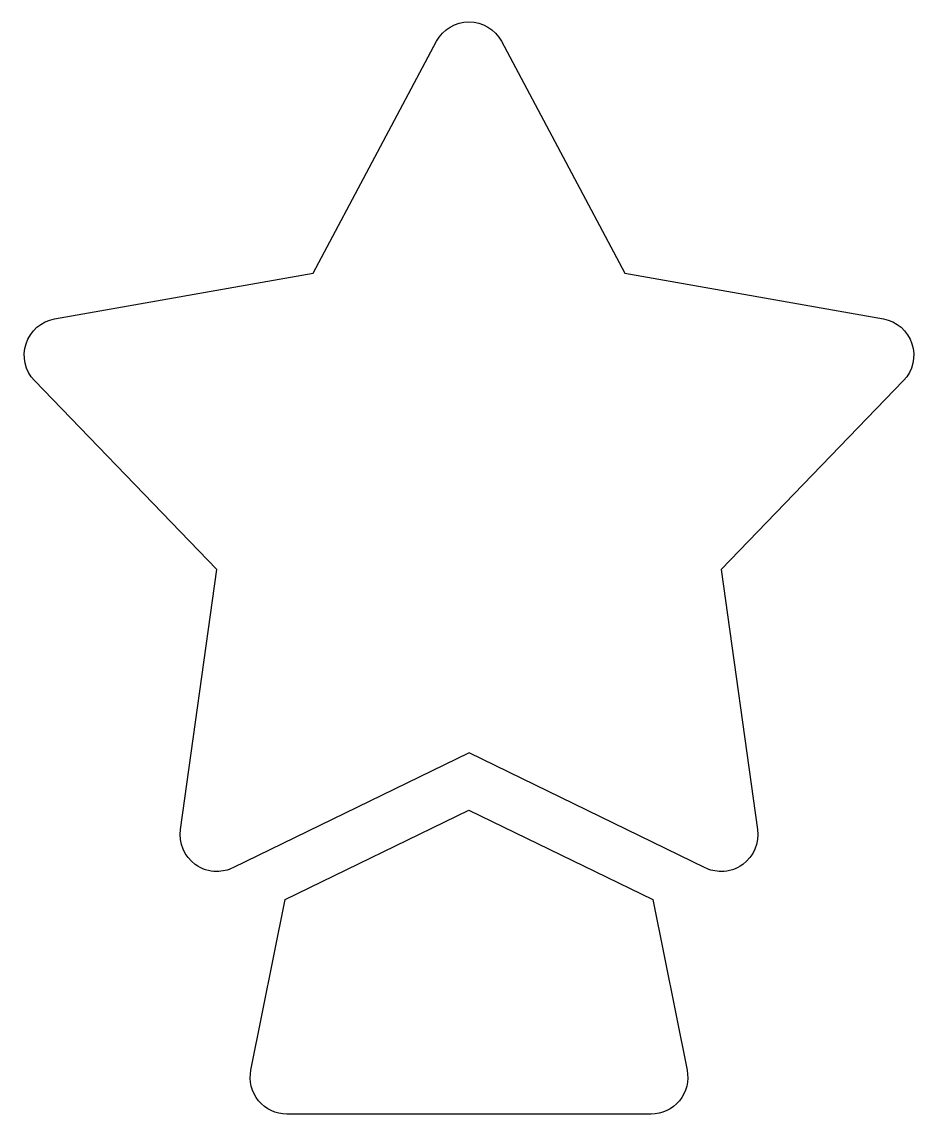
# Model space of a CAD drawing. Header units: centimetres. Extents: x -8.8 to 8.8, y -10.8 to 10.8.
import ezdxf

# ---------------------------------------------------------------- set-up
doc = ezdxf.new("R2010")
doc.units = ezdxf.units.CM
doc.header["$MEASUREMENT"] = 0
doc.layers.add('Layer 1', color=7, linetype='Continuous')

msp = doc.modelspace()

# ---------------------------------------------------------------- linework, layer by layer
at = {"layer": 'Layer 1'}
for points, knots in [([(4.66598, -5.92489), (4.76688, -5.97403), (4.8757, -5.99824), (4.98409, -5.99824), (4.98409, -5.99824), (5.13493, -5.99824), (5.2849, -5.95135), (5.41138, -5.8594), (5.41138, -5.8594), (5.62866, -5.70158), (5.74112, -5.43676), (5.70397, -5.17077), (5.70397, -5.17077), (5.70397, -5.17077), (4.98525, -0.03104), (4.98525, -0.03104), (4.98525, -0.03104), (4.98525, -0.03104), (8.58773, 3.70454), (8.58773, 3.70454), (8.58773, 3.70454), (8.77419, 3.89783), (8.83874, 4.17821), (8.7558, 4.43358), (8.7558, 4.43358), (8.67286, 4.68903), (8.45572, 4.87788), (8.19126, 4.92463), (8.19126, 4.92463), (8.19126, 4.92463), (3.08097, 5.8293), (3.08097, 5.8293), (3.08097, 5.8293), (3.08097, 5.8293), (0.64145, 10.40987), (0.64145, 10.40987), (0.64145, 10.40987), (0.51518, 10.64685), (0.2686, 10.795), (0, 10.795), (0, 10.795), (-0.2686, 10.795), (-0.51518, 10.64685), (-0.64145, 10.40987), (-0.64145, 10.40987), (-0.64145, 10.40987), (-3.08097, 5.8293), (-3.08097, 5.8293), (-3.08097, 5.8293), (-3.08097, 5.8293), (-8.19119, 4.92456), (-8.19119, 4.92456), (-8.19119, 4.92456), (-8.45565, 4.87782), (-8.67279, 4.68889), (-8.75573, 4.43351), (-8.75573, 4.43351), (-8.83867, 4.17814), (-8.77412, 3.89769), (-8.58766, 3.70447), (-8.58766, 3.70447), (-8.58766, 3.70447), (-4.98518, -0.03111), (-4.98518, -0.03111), (-4.98518, -0.03111), (-4.98518, -0.03111), (-5.7039, -5.17084), (-5.7039, -5.17084), (-5.7039, -5.17084), (-5.74112, -5.43675), (-5.62859, -5.70158), (-5.41131, -5.85947), (-5.41131, -5.85947), (-5.28482, -5.95143), (-5.13486, -5.99831), (-4.98402, -5.99831), (-4.98402, -5.99831), (-4.87563, -5.99831), (-4.76688, -5.9741), (-4.66591, -5.92496), (-4.66591, -5.92496), (-4.66591, -5.92496), (0.00007, -3.65307), (0.00007, -3.65307), (0.00007, -3.65307), (0.00007, -3.65307), (4.66598, -5.92489), (4.66598, -5.92489)], [0, 0, 0, 0, 0.04347826, 0.04347826, 0.04347826, 0.04347826, 0.08695652, 0.08695652, 0.08695652, 0.08695652, 0.13043478, 0.13043478, 0.13043478, 0.13043478, 0.17391304, 0.17391304, 0.17391304, 0.17391304, 0.2173913, 0.2173913, 0.2173913, 0.2173913, 0.26086957, 0.26086957, 0.26086957, 0.26086957, 0.30434783, 0.30434783, 0.30434783, 0.30434783, 0.34782609, 0.34782609, 0.34782609, 0.34782609, 0.39130435, 0.39130435, 0.39130435, 0.39130435, 0.43478261, 0.43478261, 0.43478261, 0.43478261, 0.47826087, 0.47826087, 0.47826087, 0.47826087, 0.52173913, 0.52173913, 0.52173913, 0.52173913, 0.56521739, 0.56521739, 0.56521739, 0.56521739, 0.60869565, 0.60869565, 0.60869565, 0.60869565, 0.65217391, 0.65217391, 0.65217391, 0.65217391, 0.69565217, 0.69565217, 0.69565217, 0.69565217, 0.73913043, 0.73913043, 0.73913043, 0.73913043, 0.7826087, 0.7826087, 0.7826087, 0.7826087, 0.82608696, 0.82608696, 0.82608696, 0.82608696, 0.86956522, 0.86956522, 0.86956522, 0.86956522, 0.91304348, 0.91304348, 0.91304348, 0.91304348, 1, 1, 1, 1]), ([(3.63613, -6.55522), (3.63613, -6.55522), (0, -4.78469), (0, -4.78469), (0, -4.78469), (0, -4.78469), (-3.63613, -6.55514), (-3.63613, -6.55514), (-3.63613, -6.55514), (-3.63613, -6.55514), (-4.31022, -9.92565), (-4.31022, -9.92565), (-4.31022, -9.92565), (-4.35296, -10.13915), (-4.29764, -10.36058), (-4.1596, -10.52893), (-4.1596, -10.52893), (-4.02155, -10.69736), (-3.81532, -10.79492), (-3.59753, -10.79492), (-3.59753, -10.79492), (-3.59753, -10.79492), (3.59761, -10.79493), (3.59761, -10.79493), (3.59761, -10.79493), (3.81533, -10.79493), (4.02163, -10.69738), (4.15968, -10.52894), (4.15968, -10.52894), (4.29773, -10.36058), (4.35304, -10.13916), (4.3103, -9.92566), (4.3103, -9.92566), (4.3103, -9.92566), (3.63613, -6.55522), (3.63613, -6.55522)], [0, 0, 0, 0, 0.1, 0.1, 0.1, 0.1, 0.2, 0.2, 0.2, 0.2, 0.3, 0.3, 0.3, 0.3, 0.4, 0.4, 0.4, 0.4, 0.5, 0.5, 0.5, 0.5, 0.6, 0.6, 0.6, 0.6, 0.7, 0.7, 0.7, 0.7, 0.8, 0.8, 0.8, 0.8, 1, 1, 1, 1])]:
    msp.add_open_spline(points, degree=3, knots=knots, dxfattribs=at)

doc.saveas('drawing.dxf')
